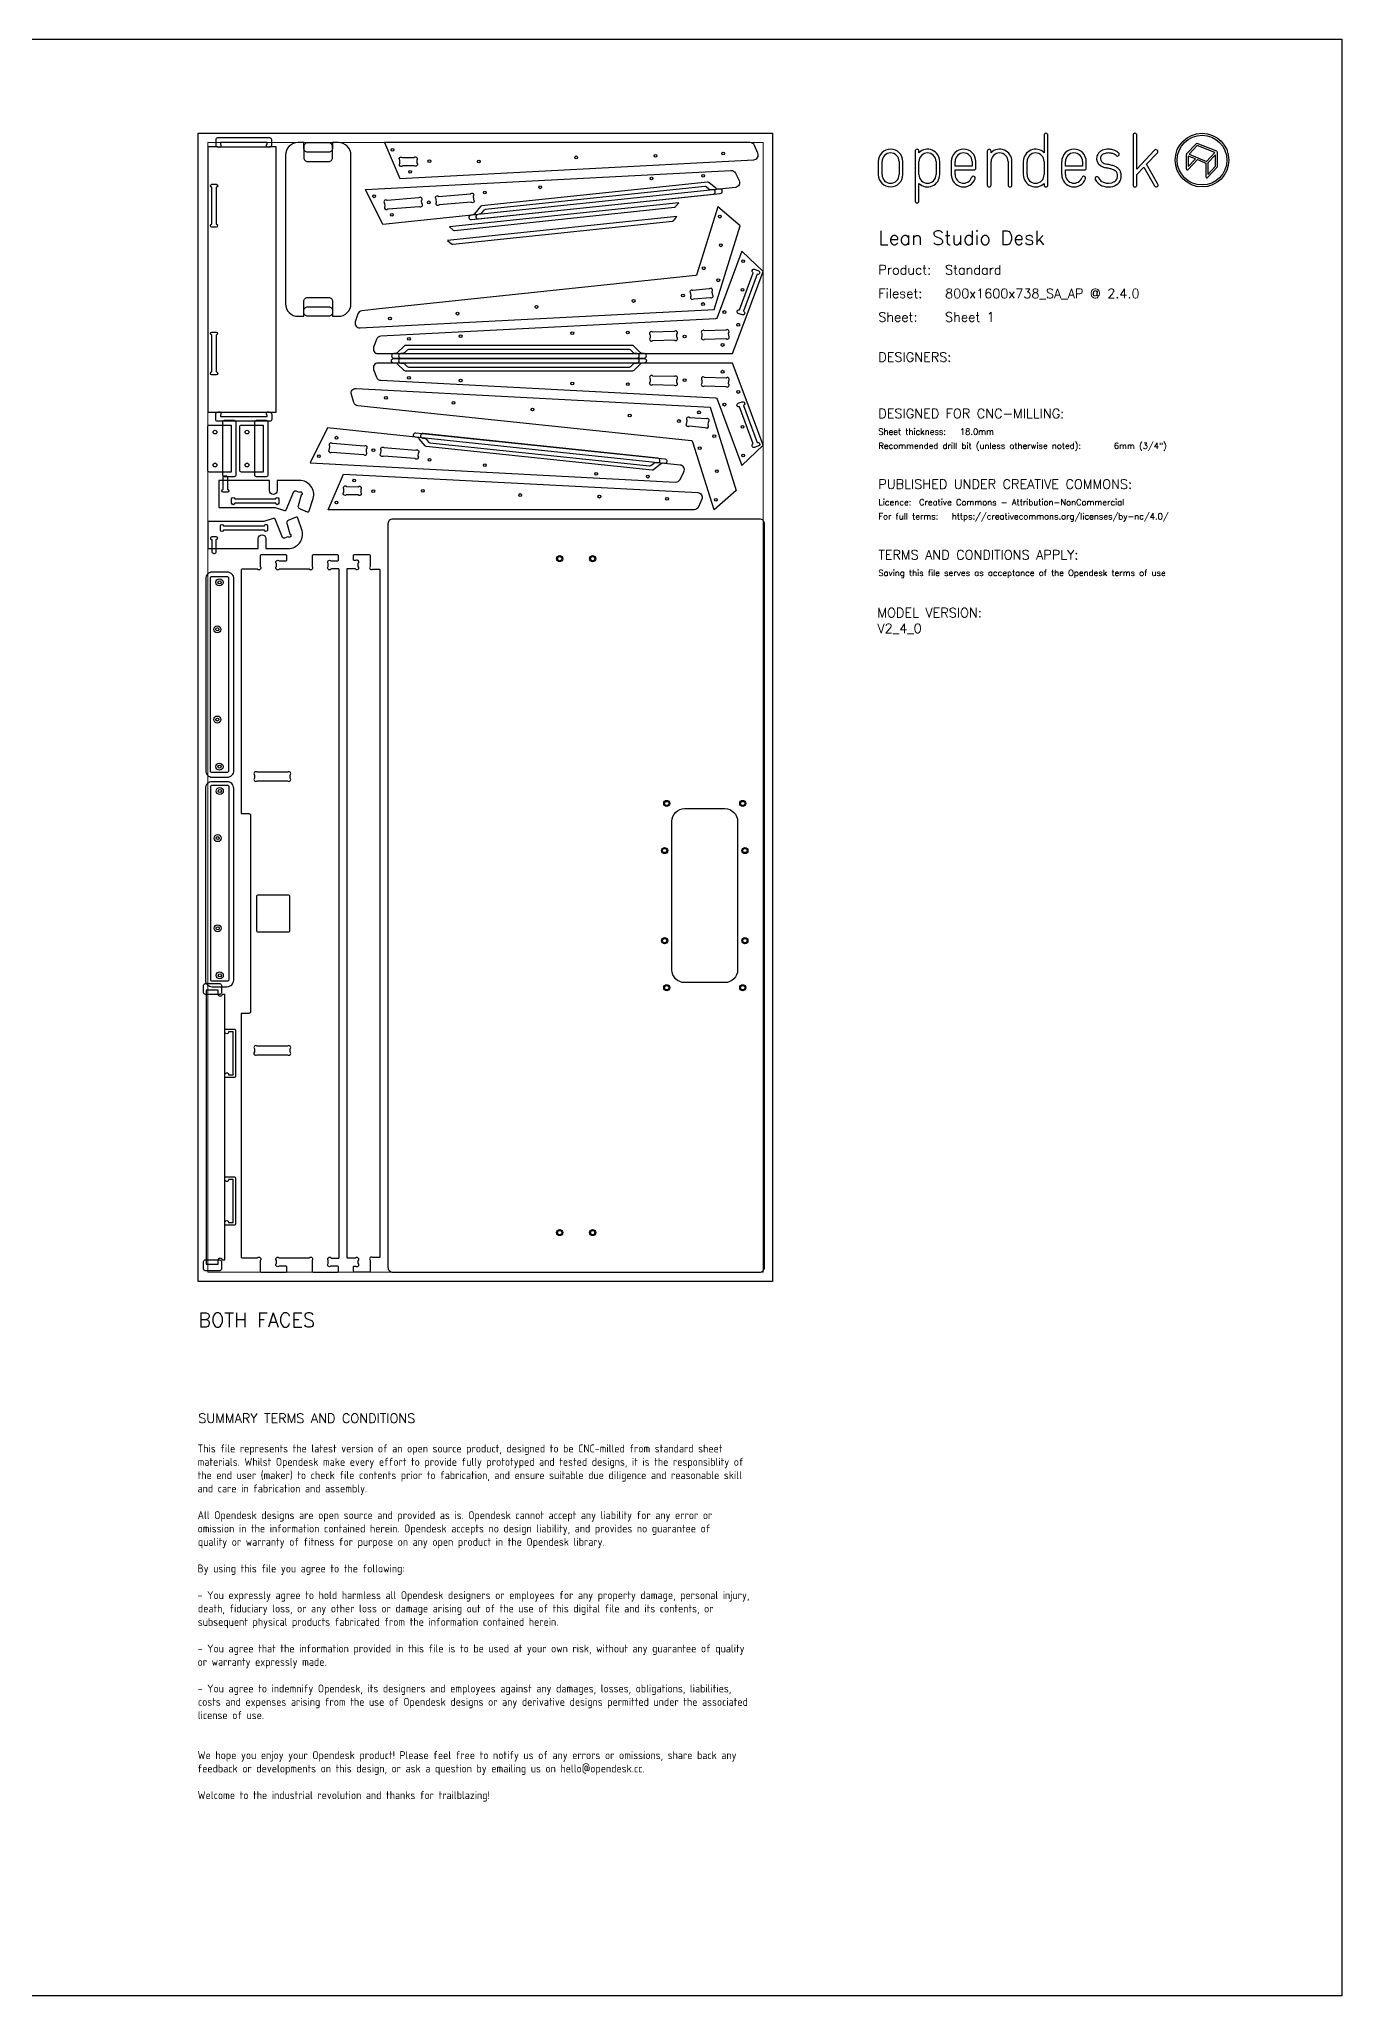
# Model space of a CAD drawing. Header units: millimetres. Extents: x -300 to 5880, y -300 to 4158.
# Drawn here: x 3112 to 5880, y 0 to 4158 of the extents above; entities that cross this region are included whole.
import ezdxf
from ezdxf.enums import TextEntityAlignment as Align

# ---------------------------------------------------------------- set-up
doc = ezdxf.new("R2010")
doc.units = ezdxf.units.MM
doc.layers.add('00-NOPRINT_TEXT', color=7, linetype='Continuous', lineweight=25)
doc.layers.add('00_NOPRINT_TOLERANCE', color=7, linetype='Continuous', lineweight=5)
for name, color, linetype, lineweight, true_color in [('BOARD_$TH-NOMINAL', 3, 'Continuous', 30, 0x00ff00), ('TOP-CUT-INSIDE_18.000MM', 1, 'Continuous', 25, 0xff1c00), ('TOP-CUT-OUTSIDE_18.000MM', 220, 'Continuous', 25, 0xff00d1), ('TOP-HOLE-6.000MM-DIAM_14.000MM', 220, 'Continuous', 25, 0xff00c7), ('TOP-HOLE-6.600MM-DIAM_18.000MM', 3, 'Continuous', 25, 0x00ff0c), ('TOP-HOLE-8.000MM-DIAM_18.000MM', 3, 'Continuous', 25, 0x00ff0c), ('TOP-HOLE-9.000MM-DIAM_13.000MM', 190, 'Continuous', 25, 0x9500ff), ('TOP-POCKET-INSIDE_1.000MM', 3, 'Continuous', 25, 0x0eff00), ('TOP-POCKET-INSIDE_12.000MM', 140, 'Continuous', 25, 0x00b1ff), ('TOP-POCKET-INSIDE_2.000MM', 110, 'Continuous', 25, 0x00ff94), ('TOP-POCKET-INSIDE_6.000MM', 6, 'Continuous', 25, 0xff00e0), ('TOP-POCKET-INSIDE_9.000MM', 60, 'Continuous', 25, 0xb0ff00)]:
    doc.layers.add(name, color=color, linetype=linetype, lineweight=lineweight, true_color=true_color)
doc.layers.add('TOP-CHAMFER-ONLINE_14.000MM', color=70, linetype='Continuous', true_color=0x8fff00)
doc.layers.add('TOP-POCKET-INSIDE_12MM', color=140, linetype='Continuous', true_color=0x00b1ff)
doc.styles.add('OD-ISOCP-17_221', font='isocp.shx')
doc.styles.add('OD-ISOCP-17_222', font='isocp.shx')
doc.styles.add('OD-ISOCP-17_223', font='isocp.shx')
doc.styles.add('OD-ISOCP-17_224', font='isocp.shx')
doc.styles.add('OD-ISOCP-17_225', font='isocp.shx')
doc.styles.add('OD-ISOCP-17_226', font='isocp.shx')
doc.styles.add('OD-ISOCP-17_227', font='isocp.shx')
doc.styles.add('OD-ISOCP-17_228', font='isocp.shx')
doc.styles.add('OD-ISOCP-17_229', font='isocp.shx')
doc.styles.add('OD-ISOCP-17_230', font='isocp.shx')
doc.styles.add('OD-ISOCP-17_231', font='isocp.shx')
doc.styles.add('OD-ISOCP-17_232', font='isocp.shx')
doc.styles.add('OD-ISOCP-17_233', font='isocp.shx')
doc.styles.add('OD-ISOCP-17_234', font='isocp.shx')
doc.styles.add('OD-ISOCP-17_235', font='isocp.shx')
doc.styles.add('OD-ISOCP-17_236', font='isocp.shx')
doc.styles.add('OD-ISOCP-17_237', font='isocp.shx')
doc.styles.add('OD-ISOCP-17_238', font='isocp.shx')
doc.styles.add('OD-ISOCP-17_239', font='isocp.shx')
doc.styles.add('OD-SIMPLEX-13_86', font='simplex.shx')
doc.styles.add('OD-SIMPLEX-20_82', font='simplex.shx')
doc.styles.add('OD-SIMPLEX-20_86', font='simplex.shx')
doc.styles.add('OD-SIMPLEX-20_88', font='simplex.shx')
doc.styles.add('OD-SIMPLEX-30_83', font='simplex.shx')
doc.styles.add('OD-SIMPLEX-30_87', font='simplex.shx')

# ---------------------------------------------------------------- blocks, each defined once
blk = doc.blocks.new('Borders Opendesk_7')
at = {"layer": '00-NOPRINT_TEXT'}
for p, q in [((0, 4158), (5880, 4158)), ((5880, 4158), (5880, 0)), ((5247.4, 3954), (5247.4, 3916.7)), ((5255.3, 3848), (5255.3, 3954)), ((5436.4, 3954), (5436.4, 3848)), ((5444.4, 3881.9), (5444.4, 3954)), ((4973.4, 3920.1), (4973.4, 3814.1)), ((4981.3, 3916.7), (4981.3, 3920.1)), ((5126.6, 3920.1), (5126.6, 3848)), ((5134.5, 3916.7), (5134.5, 3920.1)), ((5482.1, 3922), (5444.4, 3881.9)), ((5464.8, 3892.1), (5487.9, 3916.6)), ((5549.5, 3912.6), (5549.5, 3882.2)), ((5570.5, 3935.8), (5550.1, 3914)), ((5553.7, 3909.6), (5553.7, 3887.4)), ((5568.8, 3903.5), (5553.7, 3909.6)), ((5572.6, 3931.9), (5555.2, 3913.4)), ((5555.2, 3913.4), (5592.6, 3898.3)), ((5610, 3916.9), (5572.6, 3931.9)), ((5614.4, 3919.6), (5572.8, 3936.3)), ((5592.6, 3898.3), (5610, 3916.9)), ((5611.5, 3912.4), (5595.2, 3895.1)), ((5611.5, 3888.1), (5611.5, 3912.4)), ((5615.7, 3887.3), (5615.7, 3917.6)), ((4895, 3898), (4895, 3870.1)), ((4902.9, 3870.1), (4902.9, 3898)), ((4939.3, 3898), (4939.3, 3870.1)), ((4947.3, 3870.1), (4947.3, 3898)), ((4981.3, 3870.1), (4981.3, 3898)), ((5017.7, 3898), (5017.7, 3870.1)), ((5025.6, 3870.1), (5025.6, 3898)), ((5050, 3898), (5050, 3870.1)), ((5058, 3888.1), (5058, 3898)), ((5094.4, 3888.1), (5058, 3888.1)), ((5058, 3870.1), (5058, 3880.1)), ((5058, 3880.1), (5098.3, 3880.1)), ((5094.4, 3898), (5094.4, 3888.1)), ((5102.3, 3884.1), (5102.3, 3898)), ((5134.5, 3848), (5134.5, 3898)), ((5170.9, 3898), (5170.9, 3848)), ((5178.9, 3848), (5178.9, 3898)), ((5203, 3898), (5203, 3870.1)), ((5211, 3870.1), (5211, 3898)), ((5247.4, 3898), (5247.4, 3870.1)), ((5284.6, 3898), (5284.6, 3870.1)), ((5292.6, 3888.1), (5292.6, 3898)), ((5329, 3888.1), (5292.6, 3888.1)), ((5292.6, 3870.1), (5292.6, 3880.1)), ((5292.6, 3880.1), (5332.9, 3880.1)), ((5329, 3898), (5329, 3888.1)), ((5336.9, 3884.1), (5336.9, 3898)), ((5444.4, 3870.4), (5459.1, 3886)), ((5444.4, 3848), (5444.4, 3870.4)), ((5459.1, 3886), (5482.1, 3846)), ((5489, 3850), (5464.8, 3892.1)), ((5553.1, 3880.8), (5572.9, 3901.9)), ((5553.7, 3887.4), (5568.8, 3903.5)), ((5572.9, 3901.9), (5591.1, 3894.5)), ((5591.1, 3894.5), (5591.1, 3865.5)), ((5594.7, 3864.1), (5615.1, 3885.8)), ((5595.2, 3895.1), (5595.2, 3870.7)), ((5595.2, 3870.7), (5611.5, 3888.1)), ((4981.3, 3814.1), (4981.3, 3851.4)), ((5247.4, 3851.4), (5247.4, 3848)), ((5880, 0), (0, 0))]:
    blk.add_line(p, q, dxfattribs=at)
for radius in [57, 52.9]:
    blk.add_circle((5582.9, 3901), radius, dxfattribs=at)
for centre, radius, start, end in [((5251.3, 3954), 3.97, 0, 180), ((5440.4, 3954), 3.97, 0, 180), ((4921.1, 3898), 26.1, 0, 180), ((4921.1, 3898), 18.2, 0, 180), ((4977.3, 3920.1), 3.97, 0, 180), ((4999.5, 3898), 26.1, 0, 134.1316), ((4999.5, 3898), 18.2, 0, 180), ((5076.2, 3898), 26.1, 0, 180), ((5076.2, 3898), 18.2, 0, 180), ((5130.6, 3920.1), 3.97, 0, 180), ((5152.7, 3898), 26.1, 0, 134.1316), ((5152.7, 3898), 18.2, 0, 180), ((5229.2, 3898), 26.1, 45.8684, 180), ((5229.2, 3898), 18.2, 0, 180), ((5310.8, 3898), 26.1, 0, 180), ((5310.8, 3898), 18.2, 0, 180), ((5377.2, 3904.5), 18.3, 167.0964, 235.8453), ((5375.9, 3904.8), 16.9, 150.5139, 167.0489), ((5377.5, 3903.4), 19, 138.9882, 149.267), ((5377.5, 3903.4), 19, 127.9168, 138.9882), ((5380.5, 3899.5), 24, 111.7012, 127.9168), ((5375.9, 3904.8), 8.99, 151.0519, 168.0238), ((5377.5, 3903.4), 11.1, 138.9882, 148.8091), ((5377.5, 3903.4), 11.1, 127.9168, 138.9882), ((5380.5, 3899.5), 16, 111.7012, 127.9168), ((5383.5, 3891.9), 32.1, 90, 111.7012), ((5383.5, 3891.9), 24.2, 90, 111.7012), ((5383.5, 3878.8), 45.3, 80.7104, 90), ((5383.5, 3878.8), 37.3, 80.7104, 90), ((5385.9, 3893.2), 22.7, 71.5035, 80.7104), ((5385.9, 3893.2), 30.7, 71.5035, 80.7104), ((5387.1, 3896.7), 19, 61.0356, 71.5035), ((5387.1, 3896.7), 26.9, 61.0356, 71.5035), ((5387.1, 3896.7), 19, 46.7983, 61.0356), ((5387.1, 3896.7), 26.9, 46.7983, 61.0356), ((5402.8, 3913.5), 3.97, 226.7983, 46.7983), ((5485, 3919.3), 3.97, 316.7135, 136.7135), ((5551.6, 3912.6), 2.06, 136.7696, 180), ((5572, 3934.4), 2.06, 68.0714, 136.7696), ((5613.6, 3917.6), 2.06, 0, 68.0714), ((4921.1, 3870.1), 26.1, 180, 0), ((4921.1, 3870.1), 18.2, 180, 0), ((4999.5, 3870.1), 18.2, 180, 0), ((4999.5, 3870.1), 26.1, 225.8684, 0), ((5076.2, 3870.1), 26.1, 180, 340.0258), ((5076.2, 3870.1), 18.2, 180, 340.0258), ((5098.3, 3884.1), 3.97, 270, 0), ((5229.2, 3870.1), 26.1, 180, 314.1316), ((5229.2, 3870.1), 18.2, 180, 0), ((5310.8, 3870.1), 26.1, 180, 340.0258), ((5310.8, 3870.1), 18.2, 180, 340.0258), ((5332.9, 3884.1), 3.97, 270, 0), ((5377.2, 3904.5), 10.3, 167.9603, 235.8613), ((5382, 3911.6), 26.9, 235.8511, 248.0912), ((5382, 3911.6), 18.9, 235.8511, 248.0912), ((5388.7, 3928.4), 44.9, 248.0912, 257.5385), ((5388.7, 3928.4), 37, 248.0912, 257.5385), ((5300, 3526.6), 366.5, 76.1947, 77.5385), ((5300, 3526.6), 374.5, 76.1947, 77.5385), ((5372.7, 3822.5), 61.9, 69.1442, 76.1947), ((5372.7, 3822.5), 69.8, 69.1442, 76.1947), ((5389.5, 3866.6), 14.6, 38.9291, 69.1442), ((5389.5, 3866.6), 22.5, 38.9291, 69.1442), ((5393.9, 3870.2), 8.99, 17.5834, 38.9291), ((5385.6, 3867.6), 17.6, 343.8033, 17.5834), ((5393.9, 3870.2), 16.9, 17.5834, 38.9291), ((5385.6, 3867.6), 25.5, 343.8033, 17.5834), ((5551.6, 3882.2), 2.06, 180, 316.7696), ((5613.6, 3887.3), 2.06, 316.7696, 0), ((5097, 3862.6), 3.97, 340.0258, 160.0258), ((5130.6, 3848), 3.97, 180, 0), ((5174.9, 3848), 3.97, 180, 0), ((5251.3, 3848), 3.97, 180, 0), ((5331.6, 3862.6), 3.97, 340.0258, 160.0258), ((5359.7, 3861.7), 3.97, 24.786, 204.786), ((5380.2, 3871.2), 26.6, 204.786, 247.9544), ((5380.2, 3871.2), 18.7, 204.786, 247.9544), ((5383.5, 3879.3), 35.4, 247.9544, 298.2026), ((5383.5, 3879.3), 27.4, 247.9544, 298.2026), ((5390.6, 3866.1), 12.5, 298.2026, 343.8033), ((5390.6, 3866.1), 20.4, 298.2026, 343.8033), ((5440.4, 3848), 3.97, 180, 0), ((5485.5, 3848), 3.97, 209.8417, 29.8417), ((5593.2, 3865.5), 2.06, 180, 316.7696), ((4977.3, 3814.1), 3.97, 180, 0)]:
    blk.add_arc(centre, radius, start, end, dxfattribs=at)
at = {"layer": '00_NOPRINT_TOLERANCE', "ltscale": 0.379202}
for p, q in [((3450, 3958), (4670, 3958)), ((3450, 1518), (3450, 3958)), ((4670, 3958), (4670, 1518)), ((4670, 1518), (3450, 1518))]:
    blk.add_line(p, q, dxfattribs=at)
at = {"layer": '00_NOPRINT_TOLERANCE', "ltscale": 0.380876}
for p, q in [((3470, 3938), (4650, 3938)), ((4650, 1538), (3470, 1538))]:
    blk.add_line(p, q, dxfattribs=at)
at = {"layer": '00_NOPRINT_TOLERANCE', "ltscale": 0.380023}
for p, q in [((3470, 1538), (3470, 3938)), ((4650, 3938), (4650, 1538))]:
    blk.add_line(p, q, dxfattribs=at)
at = {"layer": 'BOARD_$TH-NOMINAL'}
for p, q in [((3450, 3958), (4670, 3958)), ((3450, 1518), (3450, 3958)), ((4670, 3958), (4670, 1518)), ((4670, 1518), (3450, 1518))]:
    blk.add_line(p, q, dxfattribs=at)
at = {"layer": '00-NOPRINT_TEXT'}
for s, height, style, p in [('Lean Studio Desk', 30, 'OD-SIMPLEX-30_83', (4895, 3720.9)), ('Product:', 20, 'OD-SIMPLEX-20_82', (4895, 3657.9)), ('Standard', 20, 'OD-SIMPLEX-20_82', (5036.9, 3657.9)), ('Fileset:', 20, 'OD-SIMPLEX-20_82', (4895, 3607.7)), ('800x1600x738_SA_AP @ 2.4.0', 20, 'OD-SIMPLEX-20_82', (5036.9, 3607.6)), ('Sheet:', 20, 'OD-SIMPLEX-20_82', (4895, 3557.4)), ('Sheet 1', 20, 'OD-SIMPLEX-20_82', (5036.9, 3557.5)), ('DESIGNERS:', 20, 'OD-SIMPLEX-20_82', (4895, 3472.4)), ('DESIGNED FOR CNC-MILLING:', 20, 'OD-SIMPLEX-20_82', (4895, 3352.4)), ('Sheet thickness:', 13, 'OD-SIMPLEX-13_86', (4895, 3317.4)), ('18.0mm', 13, 'OD-SIMPLEX-13_86', (5068.3, 3317.4)), ('Recommended drill bit (unless otherwise noted):', 13, 'OD-SIMPLEX-13_86', (4895, 3287.4)), ('6mm (3/4")', 13, 'OD-SIMPLEX-13_86', (5395.5, 3287.4)), ('PUBLISHED UNDER CREATIVE COMMONS:', 20, 'OD-SIMPLEX-20_82', (4895, 3202.4)), ('Licence:', 13, 'OD-SIMPLEX-13_86', (4895, 3167.4)), ('Creative Commons - Attribution-NonCommercial', 13, 'OD-SIMPLEX-13_86', (4981.5, 3167.4)), ('For full terms:', 13, 'OD-SIMPLEX-13_86', (4895, 3137.4)), ('https://creativecommons.org/licenses/by-nc/4.0/', 13, 'OD-SIMPLEX-13_86', (5051.1, 3137.4)), ('TERMS AND CONDITIONS APPLY:', 20, 'OD-SIMPLEX-20_82', (4895, 3052.3)), ('Saving this file serves as acceptance of the Opendesk terms of use ', 13, 'OD-SIMPLEX-13_86', (4895, 3017.3))]:
    blk.add_text(s, height=height, dxfattribs=dict(at, style=style)).set_placement(p)
at = {"layer": '00-NOPRINT_TEXT', "color": 7}
for s, height, style, p in [('BOTH FACES', 30, 'OD-SIMPLEX-30_87', (3450, 1451.3)), ('SUMMARY TERMS AND CONDITIONS', 20, 'OD-SIMPLEX-20_86', (3450, 1237.4))]:
    blk.add_text(s, height=height, dxfattribs=dict(at, style=style)).set_placement(p, align=Align.TOP_LEFT)
for s, style, p in [('This file represents the latest version of an open source product, designed to be CNC-milled from standard sheet', 'OD-ISOCP-17_221', (3448.5, 1154.7)), ('materials. Whilst Opendesk make every effort to provide fully prototyped and tested designs, it is the responsiblity of', 'OD-ISOCP-17_222', (3448.5, 1126.3)), ('the end user (maker) to check file contents prior to fabrication, and ensure suitable due diligence and reasonable skill', 'OD-ISOCP-17_223', (3448.5, 1098)), ('and care in fabrication and assembly.', 'OD-ISOCP-17_224', (3448.5, 1069.7)), ('All Opendesk designs are open source and provided as is. Opendesk cannot accept any liability for any error or', 'OD-ISOCP-17_225', (3448.5, 1013)), ('omission in the information contained herein. Opendesk accepts no design liability, and provides no guarantee of', 'OD-ISOCP-17_226', (3448.5, 984.7)), ('quality or warranty of fitness for purpose on any open product in the Opendesk library.', 'OD-ISOCP-17_227', (3449.1, 956.3)), ('By using this file you agree to the following:', 'OD-ISOCP-17_228', (3448.5, 899.7)), ('- You expressly agree to hold harmless all Opendesk designers or employees for any property damage, personal injury,', 'OD-ISOCP-17_229', (3448.5, 843)), ('death, fiduciary loss, or any other loss or damage arising out of the use of this digital file and its contents, or', 'OD-ISOCP-17_230', (3449.1, 814.7)), ('subsequent physical products fabricated from the information contained herein.', 'OD-ISOCP-17_231', (3449, 786.3)), ('- You agree that the information provided in this file is to be used at your own risk, without any guarantee of quality', 'OD-ISOCP-17_232', (3448.5, 729.7)), ('or warranty expressly made.', 'OD-ISOCP-17_233', (3448.5, 701.3)), ('- You agree to indemnify Opendesk, its designers and employees against any damages, losses, obligations, liabilities,', 'OD-ISOCP-17_234', (3448.5, 644.7)), ('costs and expenses arising from the use of Opendesk designs or any derivative designs permitted under the associated', 'OD-ISOCP-17_235', (3449.1, 616.3)), ('license of use.', 'OD-ISOCP-17_236', (3448.8, 588)), ('We hope you enjoy your Opendesk product! Please feel free to notify us of any errors or omissions, share back any', 'OD-ISOCP-17_237', (3448.5, 503)), ('feedback or developments on this design, or ask a question by emailing us on hello@opendesk.cc.', 'OD-ISOCP-17_238', (3448.5, 474.7)), ('Welcome to the industrial revolution and thanks for trailblazing!', 'OD-ISOCP-17_239', (3448.5, 418))]:
    blk.add_text(s, height=17, dxfattribs=dict(at, style=style)).set_placement(p)

msp = doc.modelspace()

# ---------------------------------------------------------------- linework, layer by layer
at = {"layer": 'TOP-CHAMFER-ONLINE_14.000MM'}
msp.add_lwpolyline([(4653, 3128, 0.414214), (4643, 3138), (3863, 3138, 0.414214), (3853, 3128), (3853, 1548, 0.414214), (3863, 1538), (4643, 1538, 0.414214), (4653, 1548)], format="xyb", close=True, dxfattribs=at)
at = {"layer": 'TOP-CUT-INSIDE_18.000MM'}
for points in [[(3883.9, 3906.4), (3908.5, 3906.6, -1.006764), (3914.3, 3901.1), (3914.4, 3894.8, -1.007458), (3908.8, 3889.1), (3884.2, 3888.5, -1.007568), (3878.4, 3894), (3878.3, 3900.6, -1.006883)], [(3488, 3849.5, -0.999973), (3488, 3843.1), (3488, 3764.8, -1), (3488, 3758.5), (3479, 3758.5, -1), (3479, 3764.8), (3479, 3843.1, -1), (3479, 3849.5)], [(4637.7, 3658.4), (4608.5, 3579.6, -1), (4605.7, 3572.1), (4597.3, 3575.3, -1), (4600.1, 3582.8), (4629.3, 3661.5, -1), (4632, 3669), (4640.5, 3665.9, -1)], [(3488, 3444.5), (3479, 3444.5, -1), (3479, 3450.9), (3479, 3529.2, -1), (3479, 3535.5), (3488, 3535.5, -0.99964), (3488, 3529.2), (3488, 3450.9, -1)], [(4525.9, 3520.4), (4571.6, 3521.6, 1), (4577.1, 3527.4), (4576.9, 3534.1, 1), (4571.1, 3539.6), (4525.5, 3538.4, 1), (4519.9, 3532.6), (4520.1, 3525.9, 1)], [(4520.1, 3433.6), (4519.9, 3426.9, 1), (4525.5, 3421.1), (4571.1, 3419.9, 1), (4576.9, 3425.4), (4577.1, 3432.1, 1), (4571.6, 3437.9), (4525.9, 3439.1, 1)], [(4629.3, 3297.9), (4600.1, 3376.7, -1), (4597.3, 3384.2), (4605.7, 3387.3, -1), (4608.5, 3379.8), (4637.7, 3301, -1), (4640.5, 3293.5), (4632, 3290.4, -1)], [(3765.1, 3207.5), (3789.7, 3206.9, -1.007458), (3795.2, 3201.2), (3795.1, 3194.9, -1.006764), (3789.3, 3189.4), (3764.7, 3189.6, -1.006883), (3759.1, 3195.4), (3759.3, 3202, -1.007568)], [(4596, 2496), (4596, 2180, -0.414214), (4569.2, 2153.2), (4483.2, 2153.2, -0.414214), (4456.4, 2180), (4456.4, 2496, -0.414214), (4483.2, 2522.8), (4569.2, 2522.8, -0.414214)], [(3644.1, 2264, -0.414214), (3640.1, 2260), (3578.1, 2260, -0.414214), (3574.1, 2264), (3574.1, 2336, -0.414214), (3578.1, 2340), (3640.1, 2340, -0.414214), (3644.1, 2336)], [(3639.6, 2000, 1), (3645.3, 2005.7), (3645.3, 2012.3, 1), (3639.6, 2018), (3575.1, 2018, 1), (3569.4, 2012.3), (3569.4, 2005.7, 1), (3575.1, 2000)]]:
    msp.add_lwpolyline(points, format="xyb", close=True, dxfattribs=at)
for points in [[(4410, 3529.7), (4410.2, 3523, 1), (4416, 3517.5), (4461.6, 3518.7, 1), (4467.1, 3524.5), (4467, 3531.2, 1), (4461.2, 3536.7), (4415.5, 3535.5, 1), (4410, 3529.7)], [(4415.5, 3424), (4461.2, 3422.8, 1), (4467, 3428.3), (4467.1, 3435, 1), (4461.6, 3440.8), (4416, 3442, 1), (4410.2, 3436.5), (4410, 3429.8, 1), (4415.5, 3424)], [(3645.3, 2587.7), (3645.3, 2594.3, 1), (3639.6, 2600), (3575.1, 2600, 1), (3569.4, 2594.3), (3569.4, 2587.7, 1), (3575.1, 2582), (3639.6, 2582, 1), (3645.3, 2587.7)]]:
    msp.add_lwpolyline(points, format="xyb", dxfattribs=at)
at = {"layer": 'TOP-CUT-OUTSIDE_18.000MM'}
msp.add_lwpolyline([(3601.5, 3365), (3615.4, 3365), (3615.4, 3929), (3601.4, 3929, -1), (3596, 3934.8), (3596, 3938), (3497, 3938), (3497, 3934.8, -1), (3491.5, 3929), (3470, 3929), (3470, 3365), (3491.5, 3365, -1), (3497, 3359.2), (3497, 3356), (3596, 3356), (3596, 3359.2, -1), (3601.5, 3365)], format="xyb", dxfattribs=at)
for points in [[(3774.4, 3911.5, 0.414214), (3747.9, 3938), (3735.4, 3938), (3735.4, 3925.9, -0.414214), (3727.4, 3917.9), (3682.4, 3917.9, -0.414214), (3674.4, 3925.9), (3674.4, 3938), (3661.9, 3938, 0.414214), (3635.4, 3911.5), (3635.4, 3595.5, 0.414214), (3661.9, 3569), (3674.4, 3569), (3674.4, 3581.1, -0.414214), (3682.4, 3589.1), (3727.4, 3589.1, -0.414214), (3735.4, 3581.1), (3735.4, 3569), (3747.9, 3569, 0.414214), (3774.4, 3595.5)], [(4622.9, 3938), (3845.4, 3938), (3878.1, 3862.1), (4630.5, 3901.6, 0.52236), (4639.2, 3915.5), (4632.1, 3932, 0.299429)], [(3805.5, 3838.3), (4581.9, 3879, -0.299429), (4591.4, 3873.4), (4599.3, 3857.4, -0.52236), (4591.4, 3843), (3842.1, 3764.3)], [(3788.9, 3574.1), (3783.6, 3557.2, 0.52236), (3793.7, 3544.2), (4546.1, 3583.7), (4601.5, 3761.4), (4554.3, 3801.9), (4509.6, 3658.5, -0.299429), (4506.2, 3655.8), (3834.7, 3585.2), (3797.3, 3581, 0.297742)], [(4461.6, 3800.6, 0.198912), (4464.2, 3802.1), (4470.9, 3810.2), (3983.5, 3759), (3991.7, 3752.4, 0.198912), (3994.7, 3751.5)], [(3990.9, 3722.4), (4457.8, 3771.4, 0.198912), (4460.5, 3772.9), (4467.1, 3781.1), (3979.8, 3729.9), (3987.9, 3723.2, 0.198912)], [(4552.8, 3566.4, -0.299429), (4549.2, 3563.8), (3837.6, 3526.5, 0.299429), (3828.8, 3520), (3822.6, 3503.2, 0.52236), (3831.9, 3489.7), (4585.4, 3489.7), (4614.1, 3567.2), (4650, 3664.3), (4604.9, 3707.2)], [(4552.8, 3393.1), (4604.9, 3252.2), (4650, 3295.2), (4614, 3392.3), (4585.4, 3469.7), (3831.9, 3469.7, 0.52236), (3822.6, 3456.3), (3828.8, 3439.5, 0.299429), (3837.6, 3433), (4549.2, 3395.7, -0.299429)], [(4537.7, 3376.2), (4593.1, 3198.6), (4545.9, 3158), (4501.1, 3301.4, 0.299429), (4497.7, 3304.2), (3789, 3378.6, -0.299429), (3780.5, 3385.6), (3775.2, 3402.7, -0.52236), (3785.3, 3415.7)], [(3474, 3238, -0.414214), (3470, 3242), (3470, 3334, -0.414214), (3474, 3338), (3520, 3338), (3520, 3238)], [(3538, 3242), (3538, 3334, -0.414214), (3542, 3338), (3588, 3338), (3588, 3238), (3542, 3238, -0.414214)], [(4473.8, 3222.5), (4481.8, 3238.5, 0.52236), (4473.9, 3252.9), (3724.6, 3331.7), (3687.9, 3257.6), (4464.3, 3216.9, 0.299429)], [(3617.6, 3198.8, -1), (3601.4, 3198.8), (3601.4, 3220.2), (3493.9, 3220.2), (3493.9, 3162.8), (3612.2, 3162.8, -0.079557), (3613.2, 3162.6), (3632.9, 3156.1, 0.392137), (3637, 3157.9), (3653.2, 3196.4, -0.414145), (3657.3, 3198.2), (3664.5, 3195.3, -1.089365), (3668.8, 3188.6), (3661.9, 3166.2, 0.171154), (3661.9, 3164.2, 0.204683), (3666.4, 3159.7), (3681.6, 3153.5, 0.434012), (3685.6, 3155.4), (3694.4, 3182.2, 0.488497), (3665.2, 3220.2), (3617.6, 3220.2)], [(4520, 3180.5), (4512.9, 3164, -0.299429), (4503.7, 3158), (3726.2, 3158), (3758.9, 3233.9), (4511.3, 3194.4, -0.52236)], [(3593.7, 3096.7), (3593.7, 3075.3), (3641.2, 3075.4, 0.488497), (3670.5, 3113.4), (3661.7, 3140.2, 0.434012), (3657.7, 3142), (3642.4, 3135.9, 0.204683), (3638, 3131.4, 0.171154), (3637.9, 3129.4), (3644.8, 3107, -1.089365), (3640.6, 3100.3), (3633.4, 3097.4, -0.414145), (3629.2, 3099.2), (3613.1, 3137.7, 0.392137), (3609, 3139.5), (3589.3, 3133, -0.079557), (3588.3, 3132.8), (3470, 3132.8), (3470, 3075.3), (3577.5, 3075.3), (3577.5, 3096.7, -1)], [(4653, 3128, 0.414214), (4643, 3138), (3863, 3138, 0.414214), (3853, 3128), (3853, 1548, 0.414214), (3863, 1538), (4643, 1538, 0.414214), (4653, 1548)], [(3621.7, 1568.5), (3622.3, 1568), (3685.6, 1568), (3686.1, 1568.5, -1), (3691.8, 1562.8), (3691.8, 1540, 0.414187), (3693.8, 1538), (3746, 1538, 0.414214), (3748, 1540), (3748, 1548.5, 0.414214), (3746, 1550.5), (3731.7, 1550.5, -1), (3726, 1556.2), (3726, 1562.8, -1), (3731.7, 1568.5), (3732.6, 1567.5), (3748, 1567.5, 0.414214), (3749, 1568.5), (3749, 3031.5, 0.414214), (3748, 3032.5), (3732.7, 3032.5), (3731.7, 3031.5, -1), (3726, 3037.2), (3726, 3043.8, -1), (3731.7, 3049.5), (3746, 3049.5, 0.414214), (3748, 3051.5), (3748, 3060, 0.414214), (3746, 3062), (3693.8, 3062, 0.414187), (3691.8, 3060), (3691.8, 3037.2, -1), (3686.1, 3031.5), (3685.6, 3032), (3622.3, 3032), (3621.7, 3031.5, -1), (3616, 3037.2), (3616, 3043.8, -1), (3621.7, 3049.5), (3636, 3049.5, 0.414214), (3638, 3051.5), (3638, 3060, 0.414214), (3636, 3062), (3583.8, 3062, 0.414187), (3581.8, 3060), (3581.8, 3037.2, -1), (3576.1, 3031.5), (3543, 3031.5, 0.414214), (3541, 3029.5), (3541, 2512.5), (3557, 2512.5, -0.414214), (3561, 2508.5), (3561, 2091.5, -0.414214), (3557, 2087.5), (3541, 2087.5), (3541, 1570.5, 0.414214), (3543, 1568.5), (3576.1, 1568.5, -1), (3581.8, 1562.8), (3581.8, 1540, 0.414187), (3583.8, 1538), (3636, 1538, 0.414214), (3638, 1540), (3638, 1548.5, 0.414214), (3636, 1550.5), (3621.7, 1550.5, -1), (3616, 1556.2), (3616, 1562.8, -1)], [(3836, 1570.9, -0.414214), (3834, 1568.9), (3820.9, 1568.9, 1), (3815.3, 1563.2), (3815.2, 1540, -0.414214), (3813.2, 1538), (3782, 1538, -0.41408), (3780, 1540), (3780, 1548.9, -0.414214), (3782, 1550.9), (3784.3, 1550.9, 1), (3790, 1556.5), (3790, 1562.2, 1), (3784.3, 1567.9), (3767, 1567.9, -0.414214), (3766, 1568.9), (3766, 3031.9, -0.414214), (3767, 3032.9), (3783.6, 3032.9, 1.168777), (3790, 3037.5), (3790, 3044.2, 1), (3784.3, 3049.9), (3782, 3049.9, -0.414214), (3780, 3051.9), (3780, 3060.8, -0.414214), (3782, 3062.8), (3813.1, 3062.8, -0.41408), (3815.1, 3060.8), (3815.2, 3037.4, 0.983785), (3820.9, 3031.9), (3834, 3031.9, -0.414214), (3836, 3029.9)], [(3479, 2600.1), (3511, 2600.1, 0.414214), (3515, 2604.1), (3515, 3011.7, 0.414214), (3511, 3015.7), (3479, 3015.7, 0.414214), (3475, 3011.7), (3475, 2604.1, 0.414214)], [(3475.7, 2568.2), (3475.7, 2160.6, 0.414214), (3479.7, 2156.6), (3511.7, 2156.6, 0.414214), (3515.7, 2160.6), (3515.7, 2568.2, 0.414214), (3511.7, 2572.2), (3479.7, 2572.2, 0.414214)], [(3506.4, 2048.5), (3506.4, 2128), (3500.4, 2128, -1), (3492.4, 2128), (3492.4, 2137), (3467, 2137), (3467, 1555), (3492.4, 1555), (3492.4, 1564, -1), (3500.4, 1564), (3506.4, 1564), (3506.4, 1643.5, -1), (3514.4, 1643.5), (3524.4, 1643.5), (3524.4, 1734.5), (3514.4, 1734.5, -1), (3506.4, 1734.5), (3506.4, 1957.5, -1), (3514.4, 1957.5), (3524.4, 1957.5), (3524.4, 2048.5), (3514.4, 2048.5, -1)]]:
    msp.add_lwpolyline(points, format="xyb", close=True, dxfattribs=at)
at = {"layer": 'TOP-HOLE-6.000MM-DIAM_14.000MM'}
for centre in [(3862.8, 3922.8), (4253.1, 3906.8), (4421.5, 3910.2), (4565.2, 3914.9), (3900.4, 3876), (3941, 3898.7), (4046.3, 3897.9), (4522.8, 3867.5), (3823.7, 3824.1), (4058.8, 3832), (4176.3, 3843.1), (4412.9, 3861.7), (3861.3, 3784.8), (3939.7, 3811.2), (4558.2, 3780.9), (4560.2, 3720), (4523.9, 3671), (4607.8, 3686.1), (4555, 3645.6), (4606.5, 3625.2), (4000.7, 3574.7), (4168.5, 3588.9), (4375.1, 3601.7), (4479.8, 3613.4), (4522.5, 3595.1), (4567.8, 3578.1), (3857.3, 3564.3), (4244.8, 3533.2), (4362.8, 3534.5), (4597.4, 3551.2), (3897.7, 3521.2), (4007.5, 3527), (4483.4, 3526.2), (4564.2, 3508.1), (4564.2, 3451.3), (3897.7, 3438.2), (4007.5, 3432.5), (4244.8, 3426.2), (4362.8, 3425), (4483.4, 3433.2), (4597.4, 3408.3), (3848.8, 3395.6), (3992.3, 3385.3), (4160.1, 3371), (4567.8, 3381.3), (4366.7, 3358.2), (4471.4, 3346.5), (4514.1, 3364.8), (4606.5, 3334.3), (3743.7, 3311.1), (3822.1, 3284.7), (4515.5, 3288.9), (4546.5, 3314.3), (3706.1, 3271.8), (3941.2, 3263.9), (4058.7, 3252.8), (4607.8, 3273.4), (3781.2, 3220), (4295.3, 3234.2), (4405.2, 3228.4), (4551.8, 3239.9), (3743.7, 3173.2), (3821.8, 3197.3), (3927.1, 3198.1), (4133.9, 3189.2), (4302.3, 3185.8), (4446, 3181.1), (4549.8, 3179)]:
    msp.add_circle(centre, 3, dxfattribs=at)
at = {"layer": 'TOP-HOLE-6.600MM-DIAM_18.000MM'}
for centre in [(3495, 3003.7), (3490.5, 2903.7), (3490.5, 2712.1), (3495, 2612.1), (3495.7, 2560.2), (3491.2, 2460.2), (3491.2, 2268.6), (3495.7, 2168.6)]:
    msp.add_circle(centre, 3.3, dxfattribs=at)
at = {"layer": 'TOP-HOLE-8.000MM-DIAM_18.000MM'}
for centre in [(3485.5, 3323), (3553.5, 3323), (3485.5, 3253), (3553.5, 3253)]:
    msp.add_circle(centre, 4, dxfattribs=at)
at = {"layer": 'TOP-HOLE-9.000MM-DIAM_13.000MM'}
for centre in [(4218, 3054), (4288, 3054), (4445.4, 2533.8), (4607, 2533.8), (4440.9, 2433.8), (4611.5, 2433.8), (4440.9, 2242.2), (4611.5, 2242.2), (4445.4, 2142.2), (4607, 2142.2), (4218, 1622), (4288, 1622)]:
    msp.add_circle(centre, 4.5, dxfattribs=at)
at = {"layer": 'TOP-POCKET-INSIDE_1.000MM'}
for centre in [(4218, 3054), (4288, 3054), (4445.4, 2533.8), (4607, 2533.8), (4440.9, 2433.8), (4611.5, 2433.8), (4440.9, 2242.2), (4611.5, 2242.2), (4445.4, 2142.2), (4607, 2142.2), (4218, 1622), (4288, 1622)]:
    msp.add_circle(centre, 6.5, dxfattribs=at)
at = {"layer": 'TOP-POCKET-INSIDE_12.000MM'}
for points in [[(3674.4, 3929.9), (3674.4, 3905.9, 0.414214), (3682.4, 3897.9), (3727.4, 3897.9, 0.414214), (3735.4, 3905.9), (3735.4, 3929.9, 0.414214), (3727.4, 3937.9), (3682.4, 3937.9, 0.414214)], [(3920, 3802.7, 1), (3925.1, 3808.8), (3924.6, 3815.4, 1), (3918.5, 3820.6), (3851.1, 3815.3, 1), (3845.9, 3809.2), (3846.4, 3802.6, 1), (3852.5, 3797.4)], [(4496.1, 3617.8), (4496.6, 3611.5, 1.008073), (4502.8, 3606.4), (4537.4, 3609.1, 0.989655), (4542.5, 3615.3), (4541.9, 3621.9, 1.004394), (4535.7, 3627.1), (4501.2, 3623.9, 1.002005)], [(3674.4, 3577.1), (3674.4, 3601.1, -0.414214), (3682.4, 3609.1), (3727.4, 3609.1, -0.414214), (3735.4, 3601.1), (3735.4, 3577.1, -0.414214), (3727.4, 3569.1), (3682.4, 3569.1, -0.414214)], [(4487.7, 3342.1, 1.002005), (4492.8, 3336), (4527.3, 3332.9, 1.004394), (4533.5, 3338), (4534, 3344.6, 0.989655), (4529, 3350.8), (4494.4, 3353.5, 1.008073), (4488.2, 3348.4)], [(3838, 3278.1), (3838.5, 3284.7, -1), (3844.6, 3289.9), (3912.1, 3284.6, -1), (3917.2, 3278.5), (3916.7, 3271.9, -1), (3910.6, 3266.7), (3843.2, 3272, -1)]]:
    msp.add_lwpolyline(points, format="xyb", close=True, dxfattribs=at)
for points in [[(3960.7, 3823.9), (4028.2, 3829.3, -1), (4034.3, 3824.1), (4034.8, 3817.4, -1), (4029.6, 3811.3), (3962.1, 3806, -1), (3956.1, 3811.2), (3955.5, 3817.9, -1), (3960.7, 3823.9)], [(3734.9, 3298.5, 1), (3728.8, 3293.3), (3728.3, 3286.7, 1), (3733.5, 3280.6), (3801, 3275.3, 1), (3807.1, 3280.5), (3807.6, 3287.2, 1), (3802.4, 3293.2), (3734.9, 3298.5)]]:
    msp.add_lwpolyline(points, format="xyb", dxfattribs=at)
at = {"layer": 'TOP-POCKET-INSIDE_12MM'}
for points in [[(3525.7, 3011.3, 0.414214), (3511.7, 3025.3), (3479.7, 3025.3, 0.414214), (3465.7, 3011.3), (3465.7, 2603.7, 0.414214), (3479.7, 2589.7), (3511.7, 2589.7, 0.414214), (3525.7, 2603.7)], [(3479.3, 2144.4), (3511.3, 2144.4, 0.414214), (3525.3, 2158.4), (3525.3, 2566, 0.414214), (3511.3, 2580), (3479.3, 2580, 0.414214), (3465.3, 2566), (3465.3, 2158.4, 0.414214)]]:
    msp.add_lwpolyline(points, format="xyb", close=True, dxfattribs=at)
at = {"layer": 'TOP-POCKET-INSIDE_2.000MM'}
for centre in [(3495, 3003.7), (3490.5, 2903.7), (3490.5, 2712.1), (3495, 2612.1), (3495.7, 2560.2), (3491.2, 2460.2), (3491.2, 2268.6), (3495.7, 2168.6)]:
    msp.add_circle(centre, 7.5, dxfattribs=at)
at = {"layer": 'TOP-POCKET-INSIDE_6.000MM'}
for points in [[(4558.2, 3839.5), (4555.6, 3839.2, -0.198912), (4549.7, 3841), (4534.6, 3853.2, 0.198912), (4531.7, 3854), (4052.1, 3803.6, 0.198912), (4049.4, 3802.2), (4037.2, 3787.1, -0.198912), (4031.8, 3784.2), (4029.2, 3783.9, 1), (4030.2, 3774.4), (4559.2, 3830, 1)], [(3865.3, 3480.2), (4397.3, 3480.2, 1), (4397.3, 3489.7), (4394.6, 3489.7, -0.198912), (4388.9, 3492.1), (4375.2, 3505.8, 0.198912), (4372.4, 3506.9), (3890.2, 3506.9, 0.198912), (3887.3, 3505.8), (3873.6, 3492.1, -0.198912), (3868, 3489.7), (3865.3, 3489.7, 1)], [(3865.3, 3479.3), (4397.3, 3479.3, -1), (4397.3, 3469.7), (4394.6, 3469.7, 0.198912), (4388.9, 3467.4), (4375.2, 3453.7, -0.198912), (4372.4, 3452.5), (3890.2, 3452.5, -0.198912), (3887.3, 3453.7), (3873.6, 3467.4, 0.198912), (3868, 3469.7), (3865.3, 3469.7, -1)], [(4440.7, 3256.4), (4438, 3256.7, 0.198912), (4432.1, 3254.9), (4417.1, 3242.7, -0.198912), (4414.1, 3241.9), (3934.5, 3292.3, -0.198912), (3931.8, 3293.7), (3919.6, 3308.8, 0.198912), (3914.3, 3311.7), (3911.6, 3312, -1), (3912.6, 3321.5), (4441.7, 3265.9, -1)]]:
    msp.add_lwpolyline(points, format="xyb", close=True, dxfattribs=at)
at = {"layer": 'TOP-POCKET-INSIDE_9.000MM'}
for points in [[(3487, 3933, 0.414214), (3491, 3929), (3497, 3929), (3596, 3929), (3602, 3929, 0.414214), (3606, 3933), (3606, 3944, 0.414214), (3602, 3948), (3491, 3948, 0.414214), (3487, 3944)], [(4543.3, 3838), (4540.7, 3837.7, -0.198912), (4534.8, 3839.4), (4529.2, 3844, 0.198912), (4526.3, 3844.8), (4059.4, 3795.7, 0.198912), (4056.7, 3794.3), (4052.1, 3788.7, -0.198912), (4046.7, 3785.8), (4044.1, 3785.5, 1), (4045.1, 3776), (4544.3, 3828.5, 1)], [(3880.3, 3489.7, 1), (3880.3, 3480.2), (4382.3, 3480.2, 1), (4382.3, 3489.7), (4379.6, 3489.7, -0.198912), (4373.9, 3492.1), (4368.8, 3497.2, 0.198912), (4366, 3498.3), (3896.5, 3498.3, 0.198912), (3893.7, 3497.2), (3888.6, 3492.1, -0.198912), (3883, 3489.7)], [(3888.6, 3467.4), (3893.7, 3462.3, 0.198912), (3896.5, 3461.1), (4366, 3461.1, 0.198912), (4368.8, 3462.3), (4373.9, 3467.4, -0.198912), (4379.6, 3469.7), (4382.3, 3469.7, 1), (4382.3, 3479.3), (3880.3, 3479.3, 1), (3880.3, 3469.7), (3883, 3469.7, -0.198912)], [(3487, 3361, -0.414214), (3491, 3365), (3497, 3365), (3596, 3365), (3602, 3365, -0.414214), (3606, 3361), (3606, 3350, -0.414214), (3602, 3346), (3491, 3346, -0.414212), (3487, 3350)], [(3530, 3344), (3530, 3232, -0.414214), (3526, 3228), (3506, 3228, -0.414214), (3502, 3232), (3502, 3344, -0.414214), (3506, 3348), (3526, 3348, -0.414214)], [(3598, 3344), (3598, 3232, -0.414214), (3594, 3228), (3574, 3228, -0.414214), (3570, 3232), (3570, 3344, -0.414214), (3574, 3348), (3594, 3348, -0.414214)], [(4417.2, 3256.5, -0.198912), (4423.1, 3258.2), (4425.8, 3258, 1), (4426.8, 3267.5), (3927.5, 3319.9, 1), (3926.5, 3310.4), (3929.2, 3310.1, -0.198912), (3934.6, 3307.2), (3939.1, 3301.6, 0.198912), (3941.8, 3300.2), (4408.7, 3251.1, 0.198912), (4411.6, 3252)], [(3512.1, 3195.2), (3502.7, 3195.2, -1), (3502.7, 3201.2), (3502.7, 3226.2, -0.414214), (3506.7, 3230.2), (3508.1, 3230.2, -0.414214), (3512.1, 3226.2), (3512.1, 3201.2, -1)], [(3520.9, 3171.8), (3520.9, 3180.8, -1), (3527.3, 3180.8), (3614.6, 3180.8, -1), (3620.9, 3180.8), (3620.9, 3171.8, -1), (3614.6, 3171.8), (3527.3, 3171.8, -1)], [(3497, 3123.8, -1), (3503.3, 3123.8), (3590.6, 3123.8, -1), (3597, 3123.8), (3597, 3114.8, -1), (3590.6, 3114.8), (3503.3, 3114.8, -1), (3497, 3114.8)], [(3488.2, 3100.4), (3478.7, 3100.4, 1.006901), (3478.8, 3094.4), (3478.8, 3069.3, 0.414214), (3482.8, 3065.3), (3484.2, 3065.3, 0.414214), (3488.2, 3069.3), (3488.2, 3094.4, 1)], [(3495.7, 2128), (3464.9, 2128, -0.414214), (3461.4, 2131.5), (3461.4, 2147.5, -0.414214), (3464.9, 2151), (3495.7, 2151, -0.414214), (3499.2, 2147.5), (3499.2, 2131.5, -0.414214)], [(3506.4, 2051, -0.414214), (3509.9, 2054.5), (3525.9, 2054.5, -0.414214), (3529.4, 2051), (3529.4, 1955, -0.414214), (3525.9, 1951.5), (3509.9, 1951.5, -0.414214), (3506.4, 1955)], [(3506.4, 1641), (3506.4, 1737, -0.414214), (3509.9, 1740.5), (3525.9, 1740.5, -0.414214), (3529.4, 1737), (3529.4, 1641, -0.414214), (3525.9, 1637.5), (3509.9, 1637.5, -0.414214)], [(3495.7, 1564, -0.414214), (3499.2, 1560.5), (3499.2, 1544.5, -0.414214), (3495.7, 1541), (3464.9, 1541, -0.414214), (3461.4, 1544.5), (3461.4, 1560.5, -0.414214), (3464.9, 1564)]]:
    msp.add_lwpolyline(points, format="xyb", close=True, dxfattribs=at)

# ---------------------------------------------------------------- block references
msp.add_blockref('Borders Opendesk_7', (0, 0))

# ---------------------------------------------------------------- texts
at = {"insert": (4893, 2949.2), "char_height": 20, "width": 292.308, "attachment_point": 1, "style": 'OD-SIMPLEX-20_88'}
msp.add_mtext('MODEL VERSION:\\PV2_4_0', dxfattribs=at)

doc.saveas('drawing.dxf')
